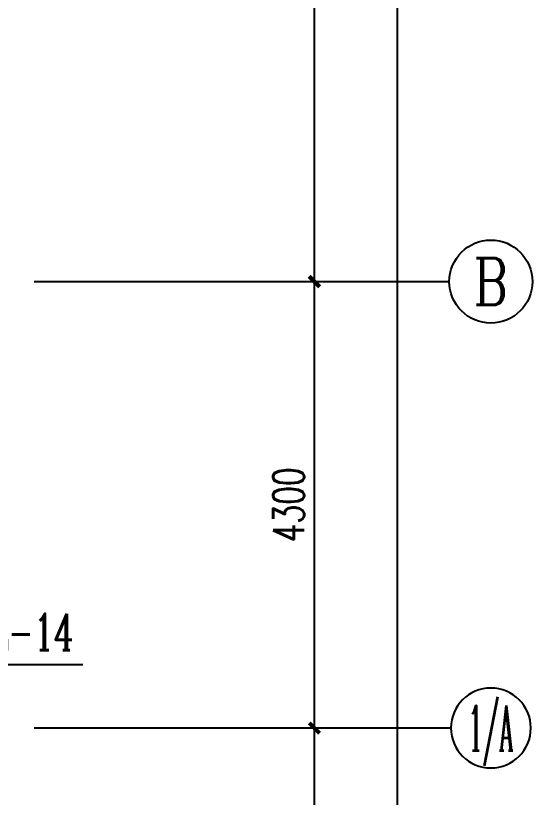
# Model space of a CAD drawing. Extents: x 343352 to 417652, y 770641 to 1036530.
# Drawn here: x 389922 to 394901, y 1005205 to 1012735 of the extents above; entities that cross this region are included whole.
import ezdxf
from ezdxf.enums import TextEntityAlignment as Align

# ---------------------------------------------------------------- set-up
doc = ezdxf.new("R2010")
doc.units = 0
doc.header["$LTSCALE"] = 1000
doc.header["$MEASUREMENT"] = 0
for name, color, linetype in [('AXIS', 3, 'Continuous'), ('AXIS_TEXT', 7, 'Continuous'), ('DIM_雨水', 3, 'Continuous')]:
    doc.layers.add(name, color=color, linetype=linetype)
doc.styles.add('_TCH_AXIS', font='COMPLEX', dxfattribs={"bigfont": 'GBCBIG'})
doc.styles.add('_TCH_DIM_T3', font='SIMPLEX', dxfattribs={"width": 0.705882, "bigfont": 'GBCBIG'})
doc.styles.add('_TWT_SERIAL', font='COMPLEX', dxfattribs={"width": 0.8, "height": 3.5, "bigfont": 'HZTXT'})
doc.styles.add('COMPLEX', font='COMPLEX')
doc.dimstyles.new('_TCH_ARCH&&100', dxfattribs={"dimtxt": 297.5, "dimasz": 100, "dimexe": 250, "dimexo": 300, "dimgap": 100, "dimtad": 1, "dimdec": 0, "dimzin": 0, "dimdsep": 46, "dimtxsty": '_TCH_DIM_T3', "dimblk": 'ARCHTICK', "dimcen": 0.09, "dimclrt": 7, "dimazin": 2, "dimtfac": 1, "dimtdec": 0, "dimtix": 1, "dimtmove": 2, "dimatfit": 3, "dimfxl": 0, "dimtolj": 1, "dimtzin": 0, "dimarcsym": 0})

# ---------------------------------------------------------------- blocks, each defined once
blk = doc.blocks.new('_AXISO')
blk.add_circle((0, 0), 0.5)
at = {"layer": 'AXIS_TEXT', "style": 'COMPLEX', "width": 1.041667}
blk.add_attdef('A', text='', height=0.56, dxfattribs=at).set_placement((-0.25, -0.28), (0.25, -0.28), align=Align.FIT)
blk = doc.blocks.new('_ArchTick')
at = {"color": 0, "linetype": 'ByBlock', "const_width": 0.4}
blk.add_lwpolyline([(-0.5, -0.5), (0.5, 0.5)], dxfattribs=at)
blk = doc.blocks.new('*D35')
at = {"layer": 'AXIS', "color": 0, "lineweight": -2}
for p, q in [((390600.6, 1005873.3), (393050.6, 1005873.3)), ((392800.6, 1002173.3), (392800.6, 1005873.3)), ((390600.6, 1002173.3), (393050.6, 1002173.3))]:
    blk.add_line(p, q, dxfattribs=at)
at = {"layer": 'Defpoints', "color": 0}
for p in [(390300.6, 1005873.3), (392800.6, 1005873.3), (390300.6, 1002173.3)]:
    blk.add_point(p, dxfattribs=at)
at = {"layer": 'AXIS', "color": 0, "lineweight": -2, "xscale": 100, "yscale": 100, "zscale": 100}
for p, rotation in [((392800.6, 1005873.3), 90), ((392800.6, 1002173.3), 270)]:
    blk.add_blockref('_ArchTick', p, dxfattribs=dict(at, rotation=rotation))
at = {"layer": 'AXIS', "color": 7, "insert": (392551.8, 1004023.3), "char_height": 297.5, "attachment_point": 5, "rotation": 90, "style": '_TCH_DIM_T3'}
blk.add_mtext('\\A1;3700', dxfattribs=at)
blk = doc.blocks.new('*D36')
at = {"layer": 'AXIS', "color": 0, "lineweight": -2}
for p, q in [((390600.6, 1010173.3), (393050.6, 1010173.3)), ((392800.6, 1005873.3), (392800.6, 1010173.3)), ((390600.6, 1005873.3), (393050.6, 1005873.3))]:
    blk.add_line(p, q, dxfattribs=at)
at = {"layer": 'Defpoints', "color": 0}
for p in [(390300.6, 1010173.3), (392800.6, 1010173.3), (390300.6, 1005873.3)]:
    blk.add_point(p, dxfattribs=at)
at = {"layer": 'AXIS', "color": 0, "lineweight": -2, "xscale": 100, "yscale": 100, "zscale": 100}
for p, rotation in [((392800.6, 1010173.3), 90), ((392800.6, 1005873.3), 270)]:
    blk.add_blockref('_ArchTick', p, dxfattribs=dict(at, rotation=rotation))
at = {"layer": 'AXIS', "color": 7, "insert": (392551.8, 1008023.3), "char_height": 297.5, "attachment_point": 5, "rotation": 90, "style": '_TCH_DIM_T3'}
blk.add_mtext('\\A1;4300', dxfattribs=at)
blk = doc.blocks.new('*D37')
at = {"layer": 'AXIS', "color": 0, "lineweight": -2}
for p, q in [((390600.6, 1016773.3), (393050.6, 1016773.3)), ((392800.6, 1010173.3), (392800.6, 1016773.3)), ((390600.6, 1010173.3), (393050.6, 1010173.3))]:
    blk.add_line(p, q, dxfattribs=at)
at = {"layer": 'Defpoints', "color": 0}
for p in [(390300.6, 1016773.3), (392800.6, 1016773.3), (390300.6, 1010173.3)]:
    blk.add_point(p, dxfattribs=at)
at = {"layer": 'AXIS', "color": 0, "lineweight": -2, "xscale": 100, "yscale": 100, "zscale": 100}
for p, rotation in [((392800.6, 1016773.3), 90), ((392800.6, 1010173.3), 270)]:
    blk.add_blockref('_ArchTick', p, dxfattribs=dict(at, rotation=rotation))
at = {"layer": 'AXIS', "color": 7, "insert": (392551.8, 1013473.3), "char_height": 297.5, "attachment_point": 5, "rotation": 90, "style": '_TCH_DIM_T3'}
blk.add_mtext('\\A1;6600', dxfattribs=at)
blk = doc.blocks.new('*D41')
at = {"layer": 'AXIS', "color": 0, "lineweight": -2}
for p, q in [((390600.6, 1029293.3), (393850.6, 1029293.3)), ((393600.6, 1002053.3), (393600.6, 1029293.3)), ((390600.6, 1002053.3), (393850.6, 1002053.3))]:
    blk.add_line(p, q, dxfattribs=at)
at = {"layer": 'Defpoints', "color": 0}
for p in [(390300.6, 1029293.3), (393600.6, 1029293.3), (390300.6, 1002053.3)]:
    blk.add_point(p, dxfattribs=at)
at = {"layer": 'AXIS', "color": 0, "lineweight": -2, "xscale": 100, "yscale": 100, "zscale": 100}
for p, rotation in [((393600.6, 1029293.3), 90), ((393600.6, 1002053.3), 270)]:
    blk.add_blockref('_ArchTick', p, dxfattribs=dict(at, rotation=rotation))
at = {"layer": 'AXIS', "color": 7, "insert": (393351.8, 1015673.3), "char_height": 297.5, "attachment_point": 5, "rotation": 90, "style": '_TCH_DIM_T3'}
blk.add_mtext('\\A1;27240', dxfattribs=at)

msp = doc.modelspace()

# ---------------------------------------------------------------- linework, layer by layer
at = {"layer": 'AXIS'}
for p, q in [((390100.6, 1010173.3), (394100.6, 1010173.3)), ((390100.6, 1005873.3), (394115.6, 1005873.3))]:
    msp.add_line(p, q, dxfattribs=at)
at = {"layer": 'DIM_雨水'}
msp.add_line((389374.2, 1006483.8), (390568.4, 1006483.8), dxfattribs=at)

# ---------------------------------------------------------------- block references
at = {"layer": 'AXIS'}
ref = msp.add_blockref('_AXISO', (394500.6, 1010173.3), dxfattribs=dict(at, xscale=800, yscale=800, zscale=800))
ref.add_attrib('A', 'B', dxfattribs={"layer": 'AXIS_TEXT', "height": 448.3, "style": '_TCH_AXIS', "width": 0.924665}).set_placement((394332.8, 1009949.2), (394668.4, 1009949.2), align=Align.FIT)
ref = msp.add_blockref('_AXISO', (394500.6, 1005873.3), dxfattribs=dict(at, xscale=-770.0000000000001, yscale=770.0000000000001, zscale=770.0000000000001))
ref.add_attrib('A', '1/A', dxfattribs={"layer": 'AXIS_TEXT', "height": 435.58, "style": '_TCH_AXIS', "width": 0.381818}).set_placement((394282.8, 1005655.5), (394718.4, 1005655.5), align=Align.FIT)

# ---------------------------------------------------------------- texts
at = {"layer": 'DIM_雨水', "color": 7, "style": '_TWT_SERIAL', "width": 0.64}
msp.add_text('YL-14', height=350, dxfattribs=at).set_placement((389474.4, 1006623.8))

# ---------------------------------------------------------------- dimensions: what is measured, and where the dimension line sits
at = {"layer": 'AXIS'}
for p1, p2, distance, picture, middle in [((390300.6, 1002053.3), (390300.6, 1029293.3), -3300, '*D41', (393351.8, 1015673.3)), ((390300.6, 1010173.3), (390300.6, 1016773.3), -2500, '*D37', (392551.8, 1013473.3)), ((390300.6, 1005873.3), (390300.6, 1010173.3), -2500, '*D36', (392551.8, 1008023.3)), ((390300.6, 1002173.3), (390300.6, 1005873.3), -2500, '*D35', (392551.8, 1004023.3))]:
    dim = msp.add_aligned_dim(p1=p1, p2=p2, distance=distance, dimstyle='_TCH_ARCH&&100', dxfattribs=at)
    dim.commit()
    dim.dimension.update_dxf_attribs({"geometry": picture, "text_midpoint": middle})

doc.saveas('drawing.dxf')
